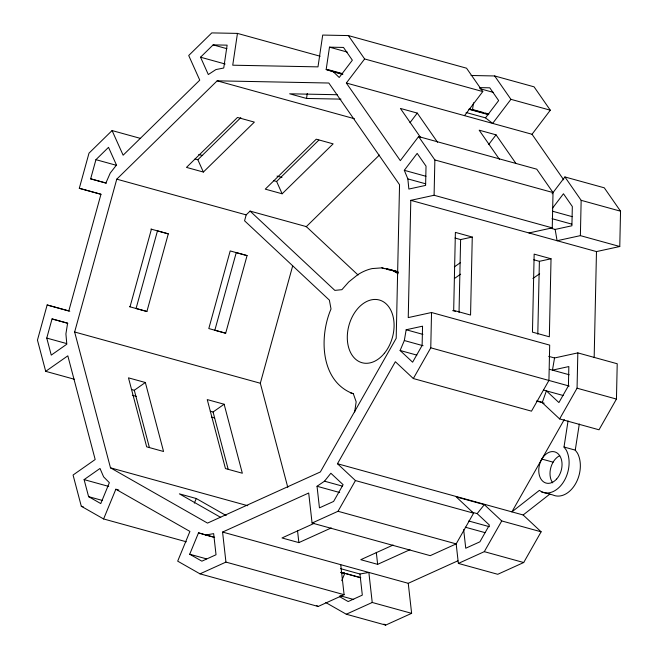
<?xml version="1.0" encoding="UTF-8"?>
<svg xmlns="http://www.w3.org/2000/svg" width="658" height="658" viewBox="0 0 658 658"><rect width="100%" height="100%" fill="white"/><g stroke="black" fill="none" stroke-linecap="round" stroke-linejoin="round"><path stroke-width="0.99" d="M464.507 115.635L482.791 91.569L364.631 58.957L346.347 83.023L400.319 160.642L418.603 136.576L536.764 169.188L553.024 192.564L552.251 227.874L434.091 195.262L410.798 200.345L408.24 317.592L431.533 312.509L549.693 345.121L548.928 380.431L531.491 411.16L413.331 378.547L395.351 361.719L337.464 463.734L355.443 480.562L473.604 513.174L456.175 543.895L430.233 555.656L312.073 523.044L308.701 493.015L222.569 532.067L225.941 562.096L344.101 594.7L340.729 564.671M413.331 378.547L430.768 347.819L431.533 312.509M434.091 195.262L434.864 159.952L418.603 136.576M459.029 312.46L460.616 239.586L454.991 238.031M472.263 237.044L470.56 315.05L453.683 310.395L455.385 232.381L472.263 237.044L460.616 239.586M537.8 334.206L539.387 261.325L533.761 259.77M551.034 258.783L549.34 336.797L532.454 332.134L534.156 254.128L551.034 258.783L539.387 261.325M554.538 357.968L552.457 370.133L568.841 366.564L568.422 385.818L558.913 402.573L546.395 390.868L542.225 402.638L559.629 418.924L577.058 388.195L577.831 352.885L554.538 357.968L548.714 356.356M564.901 176.953L604.283 187.818L620.543 211.193L619.77 246.511L580.381 235.638L581.154 200.328L564.901 176.953L552.103 193.797M594.166 357.623L596.477 251.586L410.798 200.345M559.629 418.924L599.01 429.789L616.447 399.069L617.22 363.759L577.831 352.885M320.166 56.234L237.456 33.402L232.735 65.2L317.987 66.869L322.7 35.071L348.378 35.581L466.538 68.193L482.791 91.569M337.258 94.727L289.652 93.798L306.538 98.453L307.27 93.485M326.171 69.526L329.494 47.162L343.492 47.442L352.359 60.191L339.215 77.488L333.425 71.878L326.171 69.526L342.908 74.14M354.67 411.957L356.167 401.832L353.354 393.805C320.249 381.558 319.048 336.838 331.015 308.98L329.378 300.13L244.562 220.775L246.191 214.878L250.065 211.086L306.324 226.615L358.092 275.036M473.521 102.788L472.469 109.902L469.738 109.014M564.284 419.533L511.891 511.875L539.428 490.333L541.674 491.888A25.999 18.029 -74.6 0 0 564.12 480.982A25.999 18.029 -74.6 0 0 566.234 450.056L564.005 447.029L568.06 420.906M541.674 491.888L552.926 494.989A25.999 18.029 -74.6 0 0 575.372 484.082A25.999 18.029 -74.6 0 0 577.485 453.156L575.256 450.13L579.311 424.015M404.325 340.54L406.167 329.757L422.543 326.187L422.123 345.442L412.615 362.196L400.105 350.492L404.325 340.54L423.086 345.721M140.623 138.443L112.074 130.564L88.995 153.166L79.305 188.303L100.962 194.266L68.802 310.938L47.146 304.975L37.457 340.112L45.698 371.334L74.255 379.222M46.759 338.08L52.04 318.924L67.609 323.21L65.907 333.902L66.812 344.208L51.25 355.114L46.759 338.08L66.45 343.517M90.656 178.828L95.936 159.672L108.521 147.343L116.474 165.059L110.248 173.054L105.88 183.023L90.656 178.828L106.407 183.179M74.642 332.002L116.77 179.165L217.165 80.835L328.836 83.023L399.546 184.709L396.198 338.302L320.364 471.95L207.525 523.102L110.486 467.83L74.642 332.002L260.321 383.244L287.793 487.356M130.021 306.817L151.422 229.19M168.3 233.853L157.476 230.868L136.074 308.495L146.907 311.481L168.3 233.853L150.912 229.058M225.678 333.219L247.071 255.592L230.193 250.937L208.8 328.556L225.678 333.219L214.845 330.234L236.247 252.614L247.071 255.592M260.321 383.244L292.67 265.906M186.321 541.789L103.61 518.956L115.849 489.231L118.802 490.045M194.34 503.156L196.257 498.517L179.379 493.854L220.743 517.418M198.51 532.865L205.757 535.028L213.653 533.63L216.03 554.752L201.883 561.167L189.71 554.233L198.51 532.865L214.269 537.216M341.749 580.677L344.808 573.241L340.926 572.172M312.073 523.044L338.015 511.282L355.443 480.562M458.363 563.421L484.304 551.659L501.741 520.939L541.123 531.804L523.694 562.532L497.752 574.294L458.363 563.421L456.117 543.401M409.959 122.717L417.271 113.094L437.545 142.243M404.308 170.315L417.164 153.388L426.03 166.137L425.611 185.4L408.865 189.052L407.845 178.894L404.308 170.315L425.973 176.295M466.103 112.51L485.505 117.864L498.649 100.567L489.782 87.818L479.781 87.621M346.347 83.023L532.026 134.273L550.31 110.199L510.929 99.333L492.645 123.4L485.505 117.864M488.73 144.464L496.042 134.832L515.74 163.151M552.44 208.273L563.462 193.765L572.328 206.513L571.909 225.776L555.155 229.428L550.31 228.087M324.509 481.187L330.867 473.242L343.106 484.691L333.598 501.445L319.451 507.861L317.033 486.27L324.509 481.187L342.292 486.098M471.342 512.014L477.165 513.618L484.337 504.653L501.741 520.939M200.542 57.213L213.126 44.884L227.125 45.155L223.736 68.013L215.898 69.575L208.315 74.543L200.542 57.213L225.159 64.007M195.031 158.956L197.844 159.73L240.82 117.634M203.371 172.051L254.358 122.108L237.472 117.453L186.485 167.395L203.371 172.051L197.844 159.73M273.802 180.695L276.615 181.468L318.859 140.088M282.142 193.789L333.129 143.855L316.251 139.192L265.264 189.134L282.142 193.789L276.615 181.468M306.118 226.821L379.395 155.049M337.464 463.734L523.143 514.975L549.899 494.059M45.698 371.334L67.823 355.83L95.18 459.514L73.063 475.027L81.296 506.249L103.61 518.956M131.477 389.487L134.298 390.26L145.352 382.504L163.562 451.495L146.676 446.831L128.475 377.848L145.352 382.504M84.101 479.616L100.008 468.463L103.627 476.861L109.368 482.676L100.764 503.576L88.6 496.65L84.101 479.616L108.718 486.41M210.256 411.225L213.069 411.998L224.131 404.242L242.333 473.234L225.455 468.578L207.245 399.587L224.131 404.242M454.357 266.885L460.213 262.789M454.752 278.293L460.649 274.164M532.906 278.474L539.642 273.753M115.849 489.231L189.923 531.425L177.685 561.151L199.999 573.85L225.941 562.096M314.343 523.283L281.994 537.956L298.872 542.611L331.221 527.946M393.114 545.03L360.765 559.695L377.643 564.35L410 549.685M199.999 573.85L318.159 606.462L344.101 594.7M222.569 532.067L408.248 583.309L457.869 560.813M325.768 602.539L346.289 614.227L372.231 602.473L411.62 613.338L408.248 583.309M346.289 614.227L385.678 625.1L411.62 613.338M528.958 232.957L552.251 227.874M580.381 235.638L557.087 240.721L555.155 229.428M596.477 251.586L619.77 246.511M340.548 568.652L359.951 574.006L368.858 572.444L372.231 602.473M397.374 271.557L381.846 267.864L372.198 268.571A64.797 44.925 -74.6 0 0 357.73 274.731L348.699 281.978L341.905 289.676L334.84 290.392L250.065 211.086M237.456 33.402L211.786 32.9L188.706 55.502L199.761 80.153L123.128 155.206L112.074 130.564M471.046 75.489L494.668 75.958L534.057 86.823L550.31 110.199M306.538 98.453L340.976 99.128M340.992 572.6L344.808 573.241M329.494 47.162L347.218 52.056M479.723 88.624L493.508 92.433M327.832 69.584L342.604 73.663M473.135 109.689L482.988 112.411M484.954 112.954L488.894 114.04M469.557 109.096L488.22 114.245M333.425 71.878L342.316 74.329M468.735 109.22L488.491 114.673M213.126 44.884L226.911 48.692M417.271 113.094L400.393 108.43L420.668 137.588M496.042 134.832L479.164 130.177L499.438 159.326M217.165 80.835L354.448 118.728M434.864 159.952L553.024 192.564M581.154 200.328L620.543 211.193M552.572 211.234L572.263 216.671M407.845 178.894L425.619 183.796M552.037 218.686L571.794 224.139M198.724 154.482L202.664 155.568M277.026 176.089L281.945 177.446M95.936 159.672L116.614 165.372M116.77 179.165L246.158 214.87M386.517 268.554L398.164 271.886M389.536 269.402L397.374 271.984M381.846 267.864L384.807 268.686M386.781 269.229L389.742 270.043M392.439 270.627L397.835 272.322M393.887 271.236L397.539 272.47M394.578 271.647L398.246 272.807M79.305 188.303L100.97 194.283M452.671 310.617L455.632 311.44M406.167 329.757L422.905 334.379M549.545 369.327L569.195 374.756M430.768 347.819L569.26 386.065M577.058 388.195L616.447 399.069M400.105 350.492L416.843 355.106M543.492 390.062L563.141 395.483M538.063 401.109L542.028 402.202M536.402 401.026L544.191 403.181M129.511 306.686L146.907 311.481M564.005 447.029L575.256 450.13M47.146 304.975L69.789 311.226M350.377 392.81L353.338 393.632M52.04 318.924L67.79 323.267M541.855 459.062L553.107 462.163M132.348 395.252L136.288 396.338M211.687 417.147L214.64 417.962M484.337 504.653L456.2 496.889L473.604 513.174M468.71 520.988L489.453 526.713M317.033 486.27L339.676 492.521M465.296 527.198L484.987 532.626M338.015 511.282L456.175 543.895M484.304 551.659L523.694 562.532M110.486 467.83L247.77 505.722M88.6 496.65L102.385 500.45M345.787 573.513L360.559 577.592M205.757 535.028L214.648 537.479M341.066 572.37L360.823 577.823M81.296 506.249L83.27 506.792M189.71 554.233L206.456 558.856M339.947 595.696L353.733 599.504M196.257 498.517L226.179 515.559M339.479 596.592L348.172 601.544L362.319 595.128L359.951 574.006M383.894 624.08L385.678 625.1M316.375 605.45L318.159 606.462M397.991 273.728L395.285 271.993M523.143 514.975L541.123 531.804M477.165 513.618L489.404 525.068L479.896 541.822L465.749 548.237L463.651 529.591M494.668 75.958L510.929 99.333M532.026 134.273L563.709 179.831M348.378 35.581L364.631 58.957M213.069 411.998L228.153 469.162M134.298 390.26L149.374 447.424M376.294 552.342L377.643 564.35M297.523 530.603L298.872 542.611M552.687 482.857A16.195 11.227 -74.6 0 1 559.695 455.69M556.602 479.09A16.195 11.227 -74.6 0 0 555.846 452.268A16.195 11.227 -74.6 0 0 538.762 471.062A16.195 11.227 -74.6 0 0 556.602 479.09M384.362 353.313A32.538 22.561 -74.6 0 0 380.316 300.311A32.538 22.561 -74.6 0 0 347.408 340.499A32.538 22.561 -74.6 0 0 384.362 353.313"/></g></svg>
